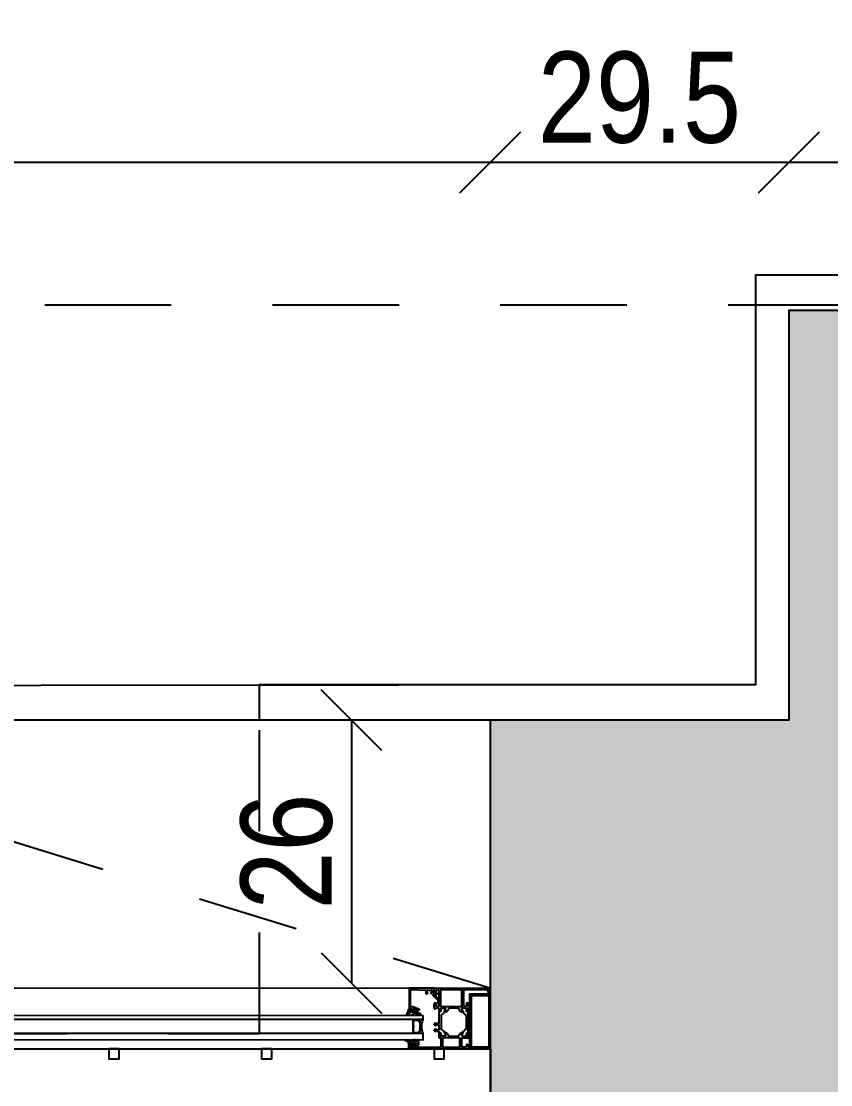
# Model space of a CAD drawing. Header units: metres. Extents: x 493 to 630, y -132 to -15.
# Drawn here: x 525.84 to 526.64, y -92.5 to -91.449 of the extents above; entities that cross this region are included whole.
import ezdxf

# ---------------------------------------------------------------- set-up
doc = ezdxf.new("R2010")
doc.units = ezdxf.units.M
doc.header["$MEASUREMENT"] = 0
doc.header["$PDMODE"] = 3
doc.linetypes.add('HIDDEN', pattern=[0.375, 0.25, -0.125])
doc.linetypes.add('HIDDEN2', pattern=[0.1875, 0.125, -0.0625])
for name, color, linetype in [('a_caramida', 2, 'Continuous'), ('a_cote_50', 9, 'Continuous'), ('a_gipscarton', 41, 'Continuous'), ('a_grinzi', 253, 'HIDDEN'), ('a_pereti_hasuri', 253, 'Continuous'), ('a_punctat', 40, 'HIDDEN2'), ('a_sticla', 4, 'Continuous'), ('a_tamplarie_ferestre', 6, 'Continuous'), ('a_vederi', 74, 'Continuous'), ('a_vederi subtiri', 124, 'Continuous')]:
    doc.layers.add(name, color=color, linetype=linetype)
doc.layers.add('a_suprafete', color=7, linetype='Continuous', plot=False)
doc.styles.get("Standard").update_dxf_attribs({"font": 'ARIALN.TTF'})
doc.dimstyles.new('50 cote', dxfattribs={"dimtxt": 0.09, "dimasz": 0.06, "dimexe": 0, "dimexo": 0, "dimgap": 0.018, "dimtad": 1, "dimdec": 1, "dimlfac": 100, "dimrnd": 0.5, "dimdsep": 46, "dimtxsty": 'Standard', "dimblk": 'OBLIQUE', "dimcen": 0.00045, "dimclrd": 256, "dimclrt": 4, "dimadec": 1, "dimazin": 0, "dimtfac": 1, "dimtdec": 1, "dimtix": 1, "dimtofl": 0, "dimtmove": 0, "dimatfit": 3, "dimldrblk": 'OBLIQUE', "dimfxl": 0, "dimtolj": 1, "dimtzin": 0, "dimarcsym": 0})

# ---------------------------------------------------------------- blocks, each defined once
blk = doc.blocks.new('_Oblique')
at = {"color": 0, "linetype": 'ByBlock', "lineweight": -2}
blk.add_line((-0.5, -0.5), (0.5, 0.5), dxfattribs=at)
blk = doc.blocks.new('*D323')
at = {"layer": 'a_cote_50', "lineweight": -2, "ltscale": 0.3}
blk.add_line((526.1661, -92.1396), (526.1661, -92.3996), dxfattribs=at)
at = {"layer": 'Defpoints', "color": 0, "ltscale": 0.3}
for p in [(526.3608, -92.1396), (526.1658, -92.3996), (526.1661, -92.3996)]:
    blk.add_point(p, dxfattribs=at)
at = {"layer": 'a_cote_50', "lineweight": -2, "ltscale": 0.3, "xscale": 0.06, "yscale": 0.06, "zscale": 0.06}
for p, rotation in [((526.1661, -92.1396), 90), ((526.1661, -92.3996), 270)]:
    blk.add_blockref('_Oblique', p, dxfattribs=dict(at, rotation=rotation))
at = {"layer": 'a_cote_50', "color": 4, "ltscale": 0.3, "insert": (526.1022, -92.2696), "char_height": 0.09, "attachment_point": 5, "rotation": 90}
blk.add_mtext('\\A1;26', dxfattribs=at)
blk = doc.blocks.new('*D331')
at = {"layer": 'a_cote_50', "lineweight": -2, "ltscale": 0.3}
blk.add_line((527.0481, -91.5885), (526.5981, -91.5885), dxfattribs=at)
at = {"layer": 'Defpoints', "color": 0, "ltscale": 0.3}
for p in [(526.5981, -91.5885), (526.5981, -92.1396), (527.0481, -92.1396)]:
    blk.add_point(p, dxfattribs=at)
at = {"layer": 'a_cote_50', "lineweight": -2, "ltscale": 0.3, "xscale": 0.06, "yscale": 0.06, "zscale": 0.06, "rotation": 180}
blk.add_blockref('_Oblique', (526.5981, -91.5885), dxfattribs=at)
at = {"layer": 'a_cote_50', "lineweight": -2, "ltscale": 0.3, "xscale": 0.06, "yscale": 0.06, "zscale": 0.06}
blk.add_blockref('_Oblique', (527.0481, -91.5885), dxfattribs=at)
at = {"layer": 'a_cote_50', "color": 4, "ltscale": 0.3, "insert": (526.8231, -91.5247), "char_height": 0.09, "attachment_point": 5}
blk.add_mtext('\\A1;45', dxfattribs=at)
blk = doc.blocks.new('*D332')
at = {"layer": 'a_cote_50', "lineweight": -2, "ltscale": 0.3}
blk.add_line((526.5981, -91.5885), (526.3031, -91.5885), dxfattribs=at)
at = {"layer": 'Defpoints', "color": 0, "ltscale": 0.3}
for p in [(526.3031, -91.5885), (526.3031, -92.1396), (526.5981, -92.1396)]:
    blk.add_point(p, dxfattribs=at)
at = {"layer": 'a_cote_50', "lineweight": -2, "ltscale": 0.3, "xscale": 0.06, "yscale": 0.06, "zscale": 0.06, "rotation": 180}
blk.add_blockref('_Oblique', (526.3031, -91.5885), dxfattribs=at)
at = {"layer": 'a_cote_50', "lineweight": -2, "ltscale": 0.3, "xscale": 0.06, "yscale": 0.06, "zscale": 0.06}
blk.add_blockref('_Oblique', (526.5981, -91.5885), dxfattribs=at)
at = {"layer": 'a_cote_50', "color": 4, "ltscale": 0.3, "insert": (526.4506, -91.5245), "char_height": 0.09, "attachment_point": 5}
blk.add_mtext('\\A1;29.5', dxfattribs=at)
blk = doc.blocks.new('*D333')
at = {"layer": 'a_cote_50', "lineweight": -2, "ltscale": 0.3}
blk.add_line((526.3031, -91.5885), (524.3531, -91.5885), dxfattribs=at)
at = {"layer": 'Defpoints', "color": 0, "ltscale": 0.3}
for p in [(524.3531, -91.5885), (524.3531, -92.1396), (526.3031, -92.1396)]:
    blk.add_point(p, dxfattribs=at)
at = {"layer": 'a_cote_50', "lineweight": -2, "ltscale": 0.3, "xscale": 0.06, "yscale": 0.06, "zscale": 0.06, "rotation": 180}
blk.add_blockref('_Oblique', (524.3531, -91.5885), dxfattribs=at)
at = {"layer": 'a_cote_50', "lineweight": -2, "ltscale": 0.3, "xscale": 0.06, "yscale": 0.06, "zscale": 0.06}
blk.add_blockref('_Oblique', (526.3031, -91.5885), dxfattribs=at)
at = {"layer": 'a_cote_50', "color": 4, "ltscale": 0.3, "char_height": 0.09, "attachment_point": 5}
for s, insert in [('\\A1;195', (525.3281, -91.5245)), ('\\A1;54\\P', (525.3281, -91.6523))]:
    blk.add_mtext(s, dxfattribs=dict(at, insert=insert))
blk = doc.blocks.new('__4FAFA3F2_FC5C_44BB_A64D_ECB77A95FE74_')
at = {"layer": 'a_vederi subtiri'}
for p, q in [((-125.5, 67), (-125.5, 71)), ((-125.5, 61.5), (-125.5, 67)), ((-125, 71), (-125, 67)), ((-125, 66.8), (-125, 70.7)), ((-125, 67), (-125, 66.8)), ((-124.8, 66.3), (-123.5, 64.7)), ((-123.5, 64.7), (-124.8, 66.3)), ((-124.7, 66.8), (-124.7, 70.7)), ((-123.2, 65), (-124.6, 66.5)), ((-124.4, 71.5), (-123.3, 71.5)), ((-124.4, 71.1), (-119, 71.1)), ((-123.3, 71.5), (-123, 71.2)), ((-123, 71.2), (-122.8, 71.5)), ((-113.9, 64.9), (-123, 64.9)), ((-123, 64.5), (-113.9, 64.5)), ((-113.9, 64.5), (-123, 64.5)), ((-122.8, 71.5), (-118.9, 71.5)), ((-118, 71.5), (-114.1, 71.5)), ((-117.9, 71.1), (-112.5, 71.1)), ((-114.1, 71.5), (-113.9, 71.2)), ((-113.9, 71.2), (-113.6, 71.5)), ((-112.3, 66.5), (-113.7, 65)), ((-113.6, 71.5), (-112.5, 71.5)), ((-113.4, 64.7), (-112.1, 66.3)), ((-112.1, 66.3), (-113.4, 64.7)), ((-112.2, 70.7), (-112.2, 66.8)), ((-111.9, 67), (-111.9, 71)), ((-111.9, 70.7), (-111.9, 66.8)), ((-111.9, 66.8), (-111.9, 67)), ((-111.5, 71), (-111.5, 67)), ((-111.5, 67), (-111.5, 61.5))]:
    blk.add_line(p, q, dxfattribs=at)
at = {"layer": 'a_vederi subtiri', "extrusion": (2e-16, 2e-16, -1)}
for centre, radius, start, end in [((125.2, 71), 0.221, 352.3719, 187.6281), ((125.2, 67), 0.221, 172.3719, 7.6281), ((125.2, 67), 0.221, 172.3719, 7.6281), ((118.5, 44.3), 18.6, 67.8527, 112.1473), ((124.3, 70.8), 0.708, 356.4406, 85.9313), ((124.2, 66.8), 0.808, 319.638, 0.5172), ((124.2, 66.8), 0.808, 319.638, 0.5172), ((124.3, 70.8), 0.368, 356.4406, 85.9313), ((124.3, 66.8), 0.42, 319.638, 0.5172), ((123, 65.1), 0.618, 270.773, 319.8915), ((123, 65.1), 0.618, 270.773, 319.8915), ((123, 65.2), 0.321, 270.773, 319.8915), ((118.5, 71.7), 0.787, 223.035, 316.965), ((118.5, 71.8), 0.512, 210.7555, 329.2445), ((113.9, 65.2), 0.321, 220.1085, 269.227), ((113.9, 65.1), 0.618, 220.1085, 269.227), ((113.9, 65.1), 0.618, 220.1085, 269.227), ((112.6, 70.8), 0.708, 94.0687, 183.5594), ((112.6, 70.8), 0.368, 94.0687, 183.5594), ((112.6, 66.8), 0.42, 179.4828, 220.362), ((112.7, 66.8), 0.808, 179.4828, 220.362), ((112.7, 66.8), 0.808, 179.4828, 220.362), ((111.7, 71), 0.221, 352.3719, 187.6281), ((111.7, 67), 0.221, 172.3719, 7.6281), ((111.7, 67), 0.221, 172.3719, 7.6281)]:
    blk.add_arc(centre, radius, start, end, dxfattribs=at)
blk = doc.blocks.new('fvsdv')
at = {"layer": 'a_tamplarie_ferestre', "extrusion": (0, -1.5e-15, -1)}
blk.add_line((616.6615, -334.5287), (616.6374, -334.5287), dxfattribs=at)
at = {"layer": 'a_tamplarie_ferestre', "extrusion": (-2e-16, -2.00063e-16, -1)}
for points in [[(-616.6365, -334.4692), (-616.6365, -334.4732)], [(-616.6938, -334.4715), (-616.6938, -334.4732), (-616.6944, -334.4732), (-616.6955, -334.4721), (-616.6955, -334.4687), (-616.637, -334.4687)], [(-616.637, -334.4737), (-616.6383, -334.4737)], [(-616.6388, -334.4732), (-616.6388, -334.4727), (-616.6378, -334.4727), (-616.6378, -334.471)], [(-616.6388, -334.47), (-616.6428, -334.47)], [(-616.6438, -334.471), (-616.6438, -334.4727), (-616.6428, -334.4727), (-616.6428, -334.4732)], [(-616.6433, -334.4737), (-616.6461, -334.4737)], [(-616.6451, -334.472), (-616.6451, -334.4708)], [(-616.6456, -334.4703), (-616.6615, -334.4703), (-616.6675, -334.4707)], [(-616.6461, -334.4725), (-616.6456, -334.4725)], [(-616.6466, -334.4732), (-616.6466, -334.473)], [(-616.6685, -334.4717), (-616.6685, -334.4788)], [(-616.6699, -334.479), (-616.6699, -334.4708)], [(-616.6704, -334.4703), (-616.6866, -334.4703)], [(-616.6871, -334.4708), (-616.6871, -334.479)], [(-616.6885, -334.4787), (-616.6885, -334.4715)], [(-616.6895, -334.4705), (-616.6928, -334.4705)], [(-616.6665, -334.4798), (-616.6665, -334.4812)], [(-616.6665, -334.4822), (-616.6665, -334.4841)], [(-616.6667, -334.4815), (-616.6667, -334.4819)], [(-616.6668, -334.4844), (-616.6678, -334.4844)], [(-616.668, -334.4793), (-616.667, -334.4793)], [(-616.6678, -334.4844), (-616.667, -334.4844)], [(-616.6681, -334.4841), (-616.6681, -334.4813)], [(-616.6681, -334.4817), (-616.6681, -334.4841)], [(-616.6682, -334.4812), (-616.6725, -334.4812)], [(-616.6721, -334.4812), (-616.6686, -334.4812)], [(-616.6866, -334.4795), (-616.6704, -334.4795)], [(-616.6707, -334.4864), (-616.6728, -334.4828)], [(-616.673, -334.4817), (-616.673, -334.4824), (-616.6716, -334.4848)], [(-616.6765, -334.4812), (-616.6853, -334.4812)], [(-616.6902, -334.4848), (-616.6888, -334.4824), (-616.6888, -334.4817)], [(-616.6948, -334.4792), (-616.689, -334.4792)], [(-616.6911, -334.4864), (-616.689, -334.4828)], [(-616.6893, -334.4812), (-616.6936, -334.4812)], [(-616.6897, -334.4812), (-616.6932, -334.4812)], [(-616.6937, -334.4813), (-616.6937, -334.4841)], [(-616.6937, -334.4817), (-616.6937, -334.4841)], [(-616.694, -334.4844), (-616.6948, -334.4844)], [(-616.694, -334.4844), (-616.695, -334.4844)], [(-616.6951, -334.4819), (-616.6951, -334.4815)], [(-616.6953, -334.4812), (-616.6953, -334.4797)], [(-616.6953, -334.4841), (-616.6953, -334.4822)], [(-616.6617, -334.4864), (-616.6617, -334.4872)], [(-616.6617, -334.4926), (-616.6617, -334.4934)], [(-616.6665, -334.4849), (-616.6665, -334.4859), (-616.6622, -334.4859)], [(-616.6622, -334.4939), (-616.6665, -334.4939), (-616.6665, -334.505)], [(-616.6624, -334.4882), (-616.6632, -334.4884), (-616.6632, -334.4874), (-616.6655, -334.4874)], [(-616.6655, -334.4924), (-616.6632, -334.4924), (-616.6632, -334.4914), (-616.6624, -334.4916)], [(-616.6665, -334.4884), (-616.6665, -334.4914)], [(-616.6687, -334.5016), (-616.6687, -334.4883)], [(-616.6692, -334.4875), (-616.6701, -334.487)], [(-616.6926, -334.4875), (-616.6917, -334.487)], [(-616.6931, -334.5016), (-616.6931, -334.4883)], [(-616.6953, -334.4849), (-616.6953, -334.505)], [(-616.6678, -334.5055), (-616.6668, -334.5055)], [(-616.667, -334.5055), (-616.6678, -334.5055)], [(-616.6701, -334.503), (-616.6692, -334.5025)], [(-616.6728, -334.5072), (-616.6707, -334.5035)], [(-616.6716, -334.5051), (-616.673, -334.5075), (-616.673, -334.5082)], [(-616.6718, -334.5049), (-616.6717, -334.5049)], [(-616.6888, -334.5082), (-616.6888, -334.5075), (-616.6902, -334.5051)], [(-616.689, -334.5072), (-616.6911, -334.5035)], [(-616.6917, -334.503), (-616.6926, -334.5025)], [(-616.6948, -334.5055), (-616.694, -334.5055)], [(-616.695, -334.5055), (-616.694, -334.5055)], [(-616.6617, -334.5087), (-616.6617, -334.5132)], [(-616.6662, -334.509), (-616.6632, -334.509), (-616.6632, -334.5082), (-616.6622, -334.5082)], [(-616.6627, -334.5142), (-616.6632, -334.5142), (-616.6632, -334.5117)], [(-616.6642, -334.5107), (-616.6655, -334.5107)], [(-616.6665, -334.5058), (-616.6665, -334.5077)], [(-616.6665, -334.5117), (-616.6665, -334.5187)], [(-616.6667, -334.508), (-616.6667, -334.5084)], [(-616.668, -334.5266), (-616.668, -334.5109)], [(-616.6681, -334.5058), (-616.6681, -334.5082)], [(-616.6681, -334.5086), (-616.6681, -334.5058)], [(-616.6725, -334.5087), (-616.6682, -334.5087)], [(-616.6685, -334.5104), (-616.6885, -334.5104)], [(-616.6686, -334.5087), (-616.6721, -334.5087)], [(-616.6853, -334.5087), (-616.6765, -334.5087)], [(-616.689, -334.5109), (-616.689, -334.5266)], [(-616.6936, -334.5087), (-616.6893, -334.5087)], [(-616.6932, -334.5087), (-616.6897, -334.5087)], [(-616.6905, -334.5187), (-616.6905, -334.5117)], [(-616.6915, -334.5107), (-616.6928, -334.5107)], [(-616.6937, -334.5058), (-616.6937, -334.5082)], [(-616.6937, -334.5058), (-616.6937, -334.5086)], [(-616.6938, -334.5117), (-616.6938, -334.5142), (-616.6943, -334.5142)], [(-616.6951, -334.5084), (-616.6951, -334.508)], [(-616.6953, -334.5077), (-616.6953, -334.5058)], [(-616.6953, -334.5132), (-616.6953, -334.5087)], [(-616.6632, -334.5257), (-616.6632, -334.5242), (-616.6626, -334.5242), (-616.6615, -334.5253), (-616.6615, -334.5287), (-616.7166, -334.5287), (-616.7166, -334.5253), (-616.7155, -334.5242), (-616.7149, -334.5242), (-616.7149, -334.526)], [(-616.6665, -334.5197), (-616.6665, -334.5257)], [(-616.6905, -334.526), (-616.6905, -334.5197)], [(-616.6655, -334.5267), (-616.6642, -334.5267)], [(-616.6885, -334.5271), (-616.6685, -334.5271)], [(-616.7139, -334.527), (-616.6915, -334.527)]]:
    blk.add_lwpolyline(points, dxfattribs=at)
at = {"layer": 'a_tamplarie_ferestre'}
for points in [[(616.697, -334.5229), (616.717, -334.5229), (616.717, -334.4687), (616.697, -334.4687)], [(616.6985, -334.5214), (616.7155, -334.5214), (616.7155, -334.4702), (616.6985, -334.4702)]]:
    blk.add_lwpolyline(points, close=True, dxfattribs=at)
at = {"layer": 'a_tamplarie_ferestre', "extrusion": (0, -1.5e-15, -1)}
for points in [[(-616.6369, -334.5282), (-616.6369, -334.5092)], [(-616.6374, -334.5087), (-616.6384, -334.5087)], [(-616.6389, -334.5082), (-616.6389, -334.5072)], [(-616.6394, -334.5067), (-616.6404, -334.5067)], [(-616.6466, -334.508), (-616.6406, -334.5102)], [(-616.6409, -334.5072), (-616.6409, -334.508)], [(-616.6416, -334.5084), (-616.6462, -334.5067)], [(-616.6469, -334.5072), (-616.6469, -334.5075)], [(-616.6659, -334.5135), (-616.6659, -334.5146)], [(-616.6663, -334.5153), (-616.6663, -334.5186)], [(-616.655, -334.5232), (-616.6554, -334.5238), (-616.6548, -334.5238), (-616.6548, -334.5262)], [(-616.6593, -334.5261), (-616.6588, -334.5242)], [(-616.6605, -334.5248), (-616.6612, -334.5274)], [(-616.6644, -334.5238), (-616.6615, -334.5235)], [(-616.6645, -334.5227), (-616.6645, -334.5237)], [(-616.6553, -334.5267), (-616.6588, -334.5267)]]:
    blk.add_lwpolyline(points, dxfattribs=at)
for points in [[(-616.6404, -334.5102), (-616.6389, -334.5102, -0.414205), (-616.6384, -334.5107), (-616.6384, -334.5257, -0.426752), (-616.64, -334.5272), (-616.653, -334.5268, -0.401735), (-616.6535, -334.5263), (-616.6535, -334.5234)], [(-616.6592, -334.5227), (-616.6648, -334.5171, -0.198912), (-616.6654, -334.5157), (-616.6654, -334.5135)], [(-616.6661, -334.5187), (-616.6658, -334.5183, -0.49304), (-616.6655, -334.5183), (-616.6625, -334.5213, -0.637079), (-616.6628, -334.5221), (-616.664, -334.5222)]]:
    blk.add_lwpolyline(points, format="xyb", dxfattribs=at)
at = {"layer": 'a_tamplarie_ferestre', "extrusion": (-2e-16, -2.00063e-16, -1)}
for centre, radius, start, end in [((-616.637, -334.4692), 0.0005, 359.9996, 90.0004), ((-616.637, -334.4732), 0.0005, 269.9996, 0.0004), ((-616.6383, -334.4732), 0.0005, 179.9942, 270.0023), ((-616.6433, -334.4732), 0.0005, 270.0056, 359.9944), ((-616.6461, -334.473), 0.0005, 89.9985, 180.0015), ((-616.6461, -334.4732), 0.0005, 179.9984, 270.0016), ((-616.667, -334.4798), 0.0005, 0, 90), ((-616.6668, -334.4841), 0.0003, 270, 0), ((-616.667, -334.4849), 0.0005, 0.0025, 90.0025), ((-616.6678, -334.4841), 0.0003, 180, 270), ((-616.6686, -334.4817), 0.0005, 0.0022, 90.0028), ((-616.6712, -334.48), 0.005, 197.747, 264.3774), ((-616.6719, -334.4822), 0.001, 98.1841, 212.7295), ((-616.6905, -334.48), 0.005, 275.6226, 342.253), ((-616.694, -334.4841), 0.0003, 270, 0), ((-616.694, -334.4841), 0.0003, 270, 0), ((-616.6948, -334.4797), 0.0005, 89.9984, 180.0016), ((-616.695, -334.4841), 0.0003, 180, 270), ((-616.6622, -334.4864), 0.0005, 0.0034, 89.9975), ((-616.6627, -334.4872), 0.001, 285.0628, 359.9548), ((-616.6627, -334.4926), 0.001, 0.0352, 74.9489), ((-616.6622, -334.4934), 0.0005, 270.0017, 359.9974), ((-616.6694, -334.4856), 0.0015, 210.0025, 242.0082), ((-616.6717, -334.4849), 0.000138, 264.3774, 30), ((-616.69, -334.4849), 0.000138, 150, 275.6226), ((-616.6921, -334.4883), 0.001, 119.9999, 180), ((-616.667, -334.505), 0.0005, 270.0025, 0.0025), ((-616.6668, -334.5058), 0.0003, 0, 90), ((-616.6678, -334.5058), 0.0003, 90, 180), ((-616.6694, -334.5043), 0.0015, 117.9967, 150.0025), ((-616.6717, -334.5051), 0.000139, 335.9397, 86.6132), ((-616.6713, -334.5098), 0.00492, 94.7368, 162.7104), ((-616.6904, -334.5098), 0.00488, 16.9544, 85.6603), ((-616.69, -334.5051), 0.000137, 85.6603, 209.9999), ((-616.6921, -334.5016), 0.001, 180, 240.0001), ((-616.694, -334.5058), 0.0003, 0, 90), ((-616.694, -334.5058), 0.0003, 0, 90), ((-616.695, -334.5058), 0.0003, 90, 180), ((-616.6622, -334.5087), 0.0005, 359.9974, 90.0035), ((-616.6627, -334.5132), 0.001, 270.005, 359.995), ((-616.6686, -334.5082), 0.0005, 270.0022, 0.0028), ((-616.6719, -334.5077), 0.001, 147.2755, 261.8209), ((-616.6943, -334.5132), 0.001, 180.002, 269.998)]:
    blk.add_arc(centre, radius, start, end, dxfattribs=at)
at = {"layer": 'a_tamplarie_ferestre'}
for centre, radius, start, end in [((616.6388, -334.471), 0.001, 90.0025, 179.9975), ((616.6428, -334.471), 0.001, 359.9973, 90.001), ((616.6456, -334.4708), 0.0005, 89.9996, 180.0004), ((616.6456, -334.472), 0.0005, 180.0003, 269.9997), ((616.6675, -334.4717), 0.001, 359.9993, 86.7307), ((616.6704, -334.4708), 0.0005, 90, 180), ((616.6866, -334.4708), 0.0005, 0, 90), ((616.6895, -334.4715), 0.001, 90.0011, 179.9989), ((616.6928, -334.4715), 0.001, 359.9982, 90.0018), ((616.6664, -334.4815), 0.000279, 358.8354, 73.5801), ((616.6664, -334.4819), 0.000279, 286.4246, 1.1629), ((616.6678, -334.4841), 0.0003, 269.9975, 359.9975), ((616.668, -334.4788), 0.0005, 270, 0), ((616.6682, -334.4813), 0.00012, 90, 180), ((616.6704, -334.479), 0.0005, 180, 270), ((616.6725, -334.4817), 0.0005, 0, 90), ((616.6765, -334.4817), 0.0005, 90, 162.253), ((616.6853, -334.4817), 0.0005, 17.747, 90), ((616.6866, -334.479), 0.0005, 270, 0), ((616.689, -334.4787), 0.0005, 179.9996, 270.0004), ((616.6898, -334.4822), 0.001, 98.1816, 212.727), ((616.6893, -334.4817), 0.0005, 90, 180), ((616.6932, -334.4817), 0.0005, 359.9997, 90.0003), ((616.6936, -334.4813), 0.00012, 0, 90), ((616.6948, -334.4849), 0.0005, 359.9997, 90.0003), ((616.6954, -334.4815), 0.000279, 106.4199, 181.1646), ((616.6954, -334.4819), 0.000279, 178.8371, 253.5754), ((616.6655, -334.4884), 0.001, 359.9985, 90.0019), ((616.6655, -334.4914), 0.001, 270.0063, 359.9933), ((616.6697, -334.4883), 0.001, 119.3039, 179.9975), ((616.6924, -334.4856), 0.0015, 210, 242.0057), ((616.6678, -334.5058), 0.0003, 359.9975, 89.9975), ((616.6697, -334.5016), 0.001, 179.9975, 240.6912), ((616.6924, -334.5043), 0.0015, 117.9943, 150), ((616.6948, -334.505), 0.0005, 269.9997, 0.0003), ((616.6374, -334.5092), 0.0005, 90.0012, 179.9991), ((616.6394, -334.5072), 0.0005, 90.0007, 179.9995), ((616.6404, -334.5072), 0.0005, 0.0009, 89.9991), ((616.6404, -334.5097), 0.0005, 270, 290.0103), ((616.6464, -334.5072), 0.0005, 0, 110.0114), ((616.6464, -334.5075), 0.0005, 290.0103, 0), ((616.6642, -334.5117), 0.001, 90.005, 179.995), ((616.6656, -334.5135), 0.00025, 356.4446, 183.5554), ((616.6655, -334.5117), 0.001, 0.0034, 89.9966), ((616.666, -334.5153), 0.000319, 358.9637, 59.2462), ((616.6662, -334.5087), 0.0003, 270.0291, 359.9744), ((616.6664, -334.508), 0.000279, 358.8371, 73.5754), ((616.6664, -334.5084), 0.000279, 286.4199, 1.1646), ((616.6685, -334.5109), 0.0005, 90.0003, 179.9997), ((616.6682, -334.5086), 0.00012, 180, 270.0001), ((616.6725, -334.5082), 0.0005, 269.9985, 0.0006), ((616.6765, -334.5082), 0.0005, 197.2896, 270), ((616.6853, -334.5082), 0.0005, 270, 343.0456), ((616.6885, -334.5109), 0.0005, 0.0003, 89.9997), ((616.6898, -334.5077), 0.001, 147.273, 261.8184), ((616.6893, -334.5082), 0.0005, 179.9994, 270.0015), ((616.6915, -334.5117), 0.001, 89.9982, 180.0018), ((616.6928, -334.5117), 0.001, 0.0011, 89.9988), ((616.6932, -334.5082), 0.000505, 269.4324, 359.433), ((616.6936, -334.5086), 0.00012, 269.9999, 0), ((616.6954, -334.508), 0.000279, 106.4246, 181.1629), ((616.6954, -334.5084), 0.000279, 178.8354, 253.5801), ((616.6543, -334.5236), 0.000809, 25.0969, 171.1806), ((616.6602, -334.5238), 0.0015, 134.9992, 194.9998), ((616.6642, -334.5257), 0.001, 180.0054, 269.995), ((616.664, -334.5227), 0.0005, 0.0002, 85.0002), ((616.6644, -334.5237), 0.0001, 264.9466, 0), ((616.6655, -334.5257), 0.001, 270.0031, 359.9973), ((616.6662, -334.5186), 0.0001, 222.144, 0), ((616.666, -334.5192), 0.000725, 316.3884, 43.6116), ((616.691, -334.5192), 0.000725, 136.3959, 223.6041), ((616.6915, -334.526), 0.001, 180.0003, 269.9997), ((616.7139, -334.526), 0.001, 270.0033, 359.9968), ((616.6374, -334.5282), 0.0005, 180.0002, 269.9997), ((616.6685, -334.5266), 0.0005, 180.0003, 269.9997), ((616.6885, -334.5266), 0.0005, 270.0003, 359.9997)]:
    blk.add_arc(centre, radius, start, end, dxfattribs=at)
at = {"layer": 'a_tamplarie_ferestre', "extrusion": (0, -1.5e-15, -1)}
for centre, radius, start, end in [((-616.6384, -334.5082), 0.0005, 179.9998, 270.0002), ((-616.6414, -334.508), 0.0005, 250.0616, 359.9572), ((-616.6664, -334.5146), 0.0005, 300.7538, 0), ((-616.6553, -334.5262), 0.0005, 269.9999, 0.0003), ((-616.6588, -334.5262), 0.0005, 165.0007, 269.9971), ((-616.6615, -334.5245), 0.001, 344.9998, 95.0001), ((-616.6617, -334.5272), 0.0005, 293.2396, 344.9955)]:
    blk.add_arc(centre, radius, start, end, dxfattribs=at)
at = {"layer": 'a_vederi subtiri'}
blk.add_line((616.6508, -334.4977), (616.6508, -334.5017), dxfattribs=at)
at = {"layer": 'a_vederi subtiri', "extrusion": (-2e-16, -3.00063e-16, -1)}
for points in [[(-616.6363, -334.4735), (-616.6363, -334.4745)], [(-616.6386, -334.474), (-616.6367, -334.474), (-616.6367, -334.4731)], [(-616.6401, -334.4709), (-616.639, -334.4719)], [(-616.6396, -334.4727), (-616.6396, -334.474)], [(-616.6421, -334.4707), (-616.6404, -334.4707)], [(-616.6404, -334.4743), (-616.6404, -334.4724)], [(-616.6409, -334.4719), (-616.6415, -334.4719)], [(-616.642, -334.4724), (-616.642, -334.4743)], [(-616.6434, -334.4719), (-616.6424, -334.4709)], [(-616.6428, -334.474), (-616.6428, -334.4727)], [(-616.6343, -334.4765), (-616.6332, -334.4767)], [(-616.6332, -334.4775), (-616.6356, -334.4775)], [(-616.6374, -334.4767), (-616.638, -334.4761)], [(-616.6388, -334.4764), (-616.6388, -334.4771)], [(-616.6396, -334.4772), (-616.6399, -334.4766)], [(-616.6406, -334.4766), (-616.6409, -334.4772)], [(-616.6415, -334.4748), (-616.6409, -334.4748)], [(-616.6416, -334.4772), (-616.6419, -334.4766)], [(-616.6426, -334.4766), (-616.6429, -334.4772)], [(-616.6436, -334.4772), (-616.6439, -334.4766)], [(-616.6459, -334.474), (-616.6438, -334.474)], [(-616.6446, -334.4766), (-616.6449, -334.4773)], [(-616.6456, -334.4773), (-616.6462, -334.4763), (-616.6462, -334.4743)]]:
    blk.add_lwpolyline(points, dxfattribs=at)
at = {"layer": 'a_vederi subtiri'}
for points in [[(616.6355, -334.5023), (616.6355, -334.5018)], [(616.6355, -334.5018), (616.6355, -334.5023)], [(616.6376, -334.5018), (616.6356, -334.5018)], [(616.6427, -334.5053), (616.6386, -334.5053)], [(616.6386, -334.5053), (616.6427, -334.5053)], [(616.6454, -334.5036), (616.6433, -334.5051)], [(616.6433, -334.5051), (616.6454, -334.5036)], [(616.6361, -334.5061), (616.6365, -334.508)], [(616.6369, -334.5083), (616.6382, -334.508)], [(616.6385, -334.5076), (616.6384, -334.5068)], [(616.6387, -334.5064), (616.6409, -334.5064)], [(616.6412, -334.5066), (616.6415, -334.5076)], [(616.6418, -334.5078), (616.6421, -334.5078)]]:
    blk.add_lwpolyline(points, dxfattribs=at)
at = {"layer": 'a_vederi subtiri', "extrusion": (-2e-16, -3.00063e-16, -1)}
for centre, radius, start, end in [((-616.6367, -334.4735), 0.000399, 359.9047, 90.0953), ((-616.6392, -334.4721), 0.0003, 260.2604, 44.8904), ((-616.6404, -334.4712), 0.0005, 45.0001, 90), ((-616.6421, -334.4712), 0.0005, 90, 134.9999), ((-616.6432, -334.4721), 0.0003, 135.1113, 279.738), ((-616.6332, -334.4771), 0.000426, 270.2037, 90.8728), ((-616.6356, -334.4751), 0.0024, 222.6735, 270), ((-616.6392, -334.4771), 0.0004, 200.9654, 0), ((-616.6412, -334.4771), 0.0004, 200.9654, 339.0346), ((-616.6432, -334.4771), 0.0004, 200.9654, 339.0346), ((-616.6452, -334.4771), 0.0004, 213.1748, 339.0346), ((-616.6459, -334.4743), 0.000299, 89.7696, 180.2304)]:
    blk.add_arc(centre, radius, start, end, dxfattribs=at)
at = {"layer": 'a_vederi subtiri'}
for centre, radius, start, end in [((616.6393, -334.4727), 0.0003, 0, 99.7396), ((616.6409, -334.4724), 0.0005, 90.0205, 179.9795), ((616.6415, -334.4724), 0.0005, 0.0196, 89.9804), ((616.6431, -334.4727), 0.0003, 80.262, 180), ((616.634, -334.4743), 0.00225, 276.7217, 355.4011), ((616.6383, -334.4764), 0.0005, 0.0578, 137.9621), ((616.6391, -334.474), 0.0005, 180.0566, 359.9434), ((616.6402, -334.4767), 0.0004, 20.9654, 159.0346), ((616.6409, -334.4743), 0.0005, 180.0163, 269.9837), ((616.6415, -334.4743), 0.0005, 269.9997, 0.0003), ((616.6422, -334.4767), 0.0004, 20.9654, 159.0346), ((616.6433, -334.474), 0.0005, 180.0566, 359.9434), ((616.6442, -334.4767), 0.0004, 20.9654, 159.0346), ((616.6311, -334.5072), 0.00508, 12.8519, 43.5587), ((616.6365, -334.5022), 0.001, 182.725, 242.2797), ((616.6342, -334.5066), 0.004, 29.3287, 62.2797), ((616.6386, -334.5043), 0.001, 201.3965, 270), ((616.642, -334.5041), 0.000476, 197.9161, 321.4315), ((616.6427, -334.5043), 0.001, 270, 307.0155), ((616.6555, -334.5177), 0.0163, 116.7394, 136.4489), ((616.649, -334.5085), 0.0061, 93.3975, 126.3032), ((616.6387, -334.5067), 0.0003, 90, 187.2077), ((616.6409, -334.5067), 0.0003, 19.9998, 90)]:
    blk.add_arc(centre, radius, start, end, dxfattribs=at)
at = {"layer": 'a_vederi subtiri', "extrusion": (3.62955e-27, -6.27398e-20, -1)}
for centre, radius, start, end in [((-616.6356, -334.5029), 0.00116, 315.5693, 85.4684), ((-616.6356, -334.5029), 0.00116, 85.4684, 88.2477), ((-616.6365, -334.5022), 0.001, 297.7203, 357.275), ((-616.6342, -334.5066), 0.004, 117.7203, 150.6713), ((-616.6376, -334.5048), 0.003, 89.9831, 102.0138), ((-616.6386, -334.5043), 0.001, 270, 338.6035), ((-616.6378, -334.5059), 0.00413, 96.3569, 155.8835), ((-616.6479, -334.5088), 0.00699, 38.5685, 90.3326), ((-616.6427, -334.5043), 0.001, 232.9845, 270), ((-616.649, -334.5085), 0.0061, 53.6968, 86.6025), ((-616.6479, -334.5025), 0.000698, 89.6025, 173.5475), ((-616.6479, -334.5025), 0.000698, 173.5475, 253.0588), ((-616.6368, -334.508), 0.0003, 257.6435, 347.2348), ((-616.6382, -334.5077), 0.0003, 171.882, 259.0059), ((-616.6418, -334.5075), 0.0003, 270, 340.0126), ((-616.6421, -334.5075), 0.0003, 230.9918, 270), ((-616.6328, -334.4961), 0.015, 223.7719, 230.9918)]:
    blk.add_arc(centre, radius, start, end, dxfattribs=at)
at = {"xscale": -0.001000000000008328, "yscale": 0.001000000000008328, "zscale": 0.001000000000008328, "rotation": 90}
blk.add_blockref('__4FAFA3F2_FC5C_44BB_A64D_ECB77A95FE74_', (616.7123, -334.6092), dxfattribs=at)
blk = doc.blocks.new('tampalrie subsol')
at = {"layer": 'a_punctat', "ltscale": 0.5}
blk.add_line((526.3028, -92.4046), (525.3702, -92.1183), dxfattribs=at)
at = {"layer": 'a_sticla'}
blk.add_lwpolyline([(526.2369, -92.4356), (525.3591, -92.4355), (525.3591, -92.4315), (526.2369, -92.4316)], dxfattribs=at)
blk.add_lwpolyline([(526.2369, -92.4496), (525.3591, -92.4495), (525.3591, -92.4555), (526.2369, -92.4556)], close=True, dxfattribs=at)
at = {"layer": 'a_vederi subtiri'}
blk.add_line((525.373, -92.4645), (526.2231, -92.4646), dxfattribs=at)
blk.add_lwpolyline([(525.3725, -92.4045), (526.2235, -92.4046)], dxfattribs=at)
at = {"layer": 'a_gipscarton', "xscale": -0.9999999999999988, "rotation": 180.0033459392064}
blk.add_blockref('fvsdv', (-90.3943, -426.9693), dxfattribs=at)

msp = doc.modelspace()

# ---------------------------------------------------------------- hatches: boundary and pattern name
at = {"layer": 'a_pereti_hasuri', "ltscale": 0.3}
h = msp.add_hatch(dxfattribs=at)
h.set_pattern_fill('ANSI33', color=256, scale=0.25, style=0)
h.set_pattern_definition([(45, (-4876.954644, 8292.469365), (-0.04419417382, 0.04419417382), []), (45, (-4876.91045, 8292.469365), (-0.04419417382, 0.04419417382), [0.03125, -0.015625])])
h.paths.add_polyline_path([(518.3431, -92.3746), (518.3431, -92.1146), (518.0481, -92.1146), (518.0481, -91.8245), (518.0181, -91.8245), (518.0181, -91.8045), (517.4785, -91.8045), (517.4785, -92.1945), (517.1835, -92.1945), (517.1835, -92.7946), (518.3431, -92.7946), (518.3431, -92.7696), (518.3431, -92.6696), (518.3431, -92.4396)])
h.paths.add_polyline_path([(518.4731, -89.1846), (518.3331, -89.1846), (518.3331, -88.1446), (529.4531, -88.1446), (529.4531, -89.6796), (529.7331, -89.6796), (529.7331, -89.8796), (529.7831, -89.8796), (529.8581, -89.8796), (529.8581, -89.8346), (530.1583, -89.8346), (530.1583, -89.6146), (530.3033, -89.6146), (530.3033, -89.0096), (529.6148, -89.0096), (529.6148, -88.0446), (529.5398, -88.0446), (518.3998, -88.0446), (518.3998, -80.1146), (518.3998, -79.6146), (518.3998, -79.5496), (518.3998, -79.3896), (517.4635, -79.3896), (517.4635, -80.0895), (517.5235, -80.0895), (517.7183, -80.0895), (517.7183, -80.5395), (518.0683, -80.5395), (518.0683, -85.0895), (517.6783, -85.0895), (517.6783, -85.5695), (516.9178, -85.5695), (516.9178, -85.9245), (517.3878, -85.9245), (517.3878, -86.0701), (518.1078, -86.0701), (518.1078, -89.1801), (517.3678, -89.1801), (517.3678, -89.4301), (516.796, -89.4301), (516.796, -89.7345), (517.4978, -89.7345), (517.4978, -90.1045), (518.0181, -90.1045), (518.0931, -90.1045), (518.0931, -89.6846), (518.4731, -89.6846), (518.4731, -89.6746)])
h.paths.add_polyline_path([(521.4098, -79.6146), (521.4098, -79.5496), (521.4098, -79.3896), (520.4798, -79.3896), (520.4798, -79.5496), (520.4798, -79.6146), (520.4798, -80.1146), (520.5298, -80.1146), (520.7248, -80.1146), (520.7248, -80.5546), (521.1848, -80.5546), (521.1848, -80.1196), (521.4098, -80.1196)], flags=17)
h.paths.add_polyline_path([(524.4061, -79.3896), (523.4898, -79.3896), (523.4898, -80.1196), (523.5398, -80.1196), (523.7198, -80.1196), (523.7198, -80.5396), (524.1648, -80.5396), (524.1648, -80.0896), (524.4061, -80.0896)])
h.paths.add_polyline_path([(527.4598, -79.3896), (526.4861, -79.3896), (526.4861, -80.0896), (526.7048, -80.0896), (526.7048, -80.5096), (527.1748, -80.5096), (527.1748, -80.1146), (527.4598, -80.1146)])
h.paths.add_polyline_path([(530.4498, -79.6296), (530.4498, -79.5646), (530.4498, -79.3896), (530.3498, -79.3896), (529.5398, -79.3896), (529.5398, -79.5496), (529.5398, -80.1196), (529.5398, -80.1546), (529.5398, -86.4146), (529.6148, -86.4146), (529.6148, -86.4196), (532.3433, -86.4196), (532.3433, -89.6846), (536.2298, -89.6846), (536.2298, -89.6096), (536.2748, -89.6096), (536.2748, -89.1196), (535.5448, -89.1196), (535.5448, -89.6196), (533.3948, -89.6196), (533.3948, -89.1196), (532.5548, -89.1196), (532.5548, -86.3196), (529.6548, -86.3196), (529.6548, -80.1196), (530.4498, -80.1196)])
h.paths.add_polyline_path([(527.3431, -92.4646), (527.3431, -92.3996), (527.3431, -92.1396), (527.0481, -92.1396), (527.0481, -91.7346), (526.5981, -91.7346), (526.5981, -92.1396), (526.3031, -92.1396), (526.3031, -92.4646), (526.3033, -92.4646), (526.3033, -92.6946), (526.3033, -92.7946), (527.3431, -92.7946), (527.3431, -92.6946)])
h.paths.add_polyline_path([(524.3531, -92.4646), (524.3531, -92.1396), (524.0581, -92.1396), (524.0581, -91.7296), (523.6081, -91.7296), (523.6081, -92.1096), (523.3131, -92.1096), (523.3131, -92.4346), (523.3133, -92.4346), (523.3133, -92.6646), (523.3133, -92.7946), (524.3531, -92.7946), (524.3531, -92.6946)])
h.paths.add_polyline_path([(521.3631, -92.4346), (521.3631, -92.1096), (521.0481, -92.1096), (521.0481, -91.7296), (520.5881, -91.7296), (520.5881, -92.1146), (520.2931, -92.1146), (520.2931, -92.4396), (520.2933, -92.4396), (520.2933, -92.6696), (520.2933, -92.7946), (521.3631, -92.7946), (521.3631, -92.7646), (521.3631, -92.6646)])

# ---------------------------------------------------------------- linework, layer by layer
at = {"layer": 'a_caramida', "ltscale": 0.3}
msp.add_lwpolyline([(527.3431, -92.7946), (527.3431, -92.1396), (527.0481, -92.1396), (527.0481, -91.7346), (526.5981, -91.7346), (526.5981, -92.1396), (526.3031, -92.1396), (526.3031, -92.7946)], dxfattribs=at)
at = {"layer": 'a_cote_50', "ltscale": 0.3}
for points in [[(525.9365, -92.4646), (525.9265, -92.4646), (525.9265, -92.4746), (525.9365, -92.4746)], [(526.0873, -92.4646), (526.0773, -92.4646), (526.0773, -92.4746), (526.0873, -92.4746)], [(526.2578, -92.4646), (526.2478, -92.4646), (526.2478, -92.4746), (526.2578, -92.4746)]]:
    msp.add_lwpolyline(points, close=True, dxfattribs=at)
at = {"layer": 'a_grinzi', "ltscale": 0.5}
msp.add_lwpolyline([(529.5881, -91.7296), (518.0931, -91.7296)], dxfattribs=at)
at = {"layer": 'a_punctat', "ltscale": 0.5}
msp.add_lwpolyline([(524.5851, -92.1396), (524.5851, -92.4496), (526.0751, -92.4496), (526.0751, -92.1396)], dxfattribs=at)
at = {"layer": 'a_suprafete', "ltscale": 0.3}
msp.add_lwpolyline([(529.4181, -88.1785), (518.3696, -88.1785), (518.3696, -89.1501), (518.5081, -89.1501), (518.5081, -89.7196), (518.1259, -89.7196), (518.1259, -90.1045), (518.0931, -90.1045), (518.0831, -92.0796), (518.5751, -92.0796), (520.5531, -92.0796), (520.5531, -91.6846), (521.0831, -91.6846), (521.0831, -92.0746), (523.5752, -92.0746), (523.5752, -91.6946), (524.0931, -91.6946), (524.0931, -92.1067), (526.5657, -92.1046), (526.5657, -91.6996), (527.0831, -91.6996)], dxfattribs=at)
at = {"layer": 'a_vederi', "ltscale": 0.3}
msp.add_line((526.3031, -92.1396), (524.3531, -92.1396), dxfattribs=at)
msp.add_lwpolyline([(526.0751, -92.1396), (526.0751, -92.1046), (526.5657, -92.1046), (526.5657, -91.7346), (526.5657, -91.6996), (527.0481, -91.6996), (527.0831, -91.6996), (527.0831, -92.1062), (527.3431, -92.1062), (527.3781, -92.1062), (529.5565, -92.1062), (529.5565, -91.7296), (529.5565, -91.6946), (529.7013, -91.6946), (529.7013, -91.5296), (529.7331, -91.5296)], dxfattribs=at)
msp.add_lwpolyline([(526.3033, -92.4646), (526.3033, -92.6946), (526.3033, -92.6946), (526.3033, -92.7946), (524.3531, -92.7946), (524.3531, -92.7946), (524.3531, -92.6946), (524.3531, -92.6946), (524.3531, -92.4646)], close=True, dxfattribs=at)

# ---------------------------------------------------------------- block references
at = {"layer": 'a_tamplarie_ferestre'}
msp.add_blockref('tampalrie subsol', (0, 0), dxfattribs=at)

# ---------------------------------------------------------------- dimensions: what is measured, and where the dimension line sits
at = {"layer": 'a_cote_50', "ltscale": 0.3}
dim = msp.add_linear_dim(base=(524.3531, -91.5885), p1=(526.3031, -92.1396), p2=(524.3531, -92.1396), angle=180, text='<>\\X54\\P', dimstyle='50 cote', override={"dimtmove": 1}, dxfattribs=at)
dim.commit()
dim.dimension.update_dxf_attribs({"geometry": '*D333', "text_midpoint": (525.3281, -91.5885)})
for base, p1, p2, angle, picture, middle in [((526.3031, -91.5885), (526.5981, -92.1396), (526.3031, -92.1396), 180, '*D332', (526.4506, -91.5245)), ((526.5981, -91.5885), (527.0481, -92.1396), (526.5981, -92.1396), 180, '*D331', (526.8231, -91.5247)), ((526.1661, -92.3996), (526.3608, -92.1396), (526.1658, -92.3996), 270, '*D323', (526.1022, -92.2696))]:
    dim = msp.add_linear_dim(base=base, p1=p1, p2=p2, angle=angle, dimstyle='50 cote', override={"dimtmove": 1}, dxfattribs=at)
    dim.commit()
    dim.dimension.update_dxf_attribs({"geometry": picture, "text_midpoint": middle})

doc.saveas('drawing.dxf')
